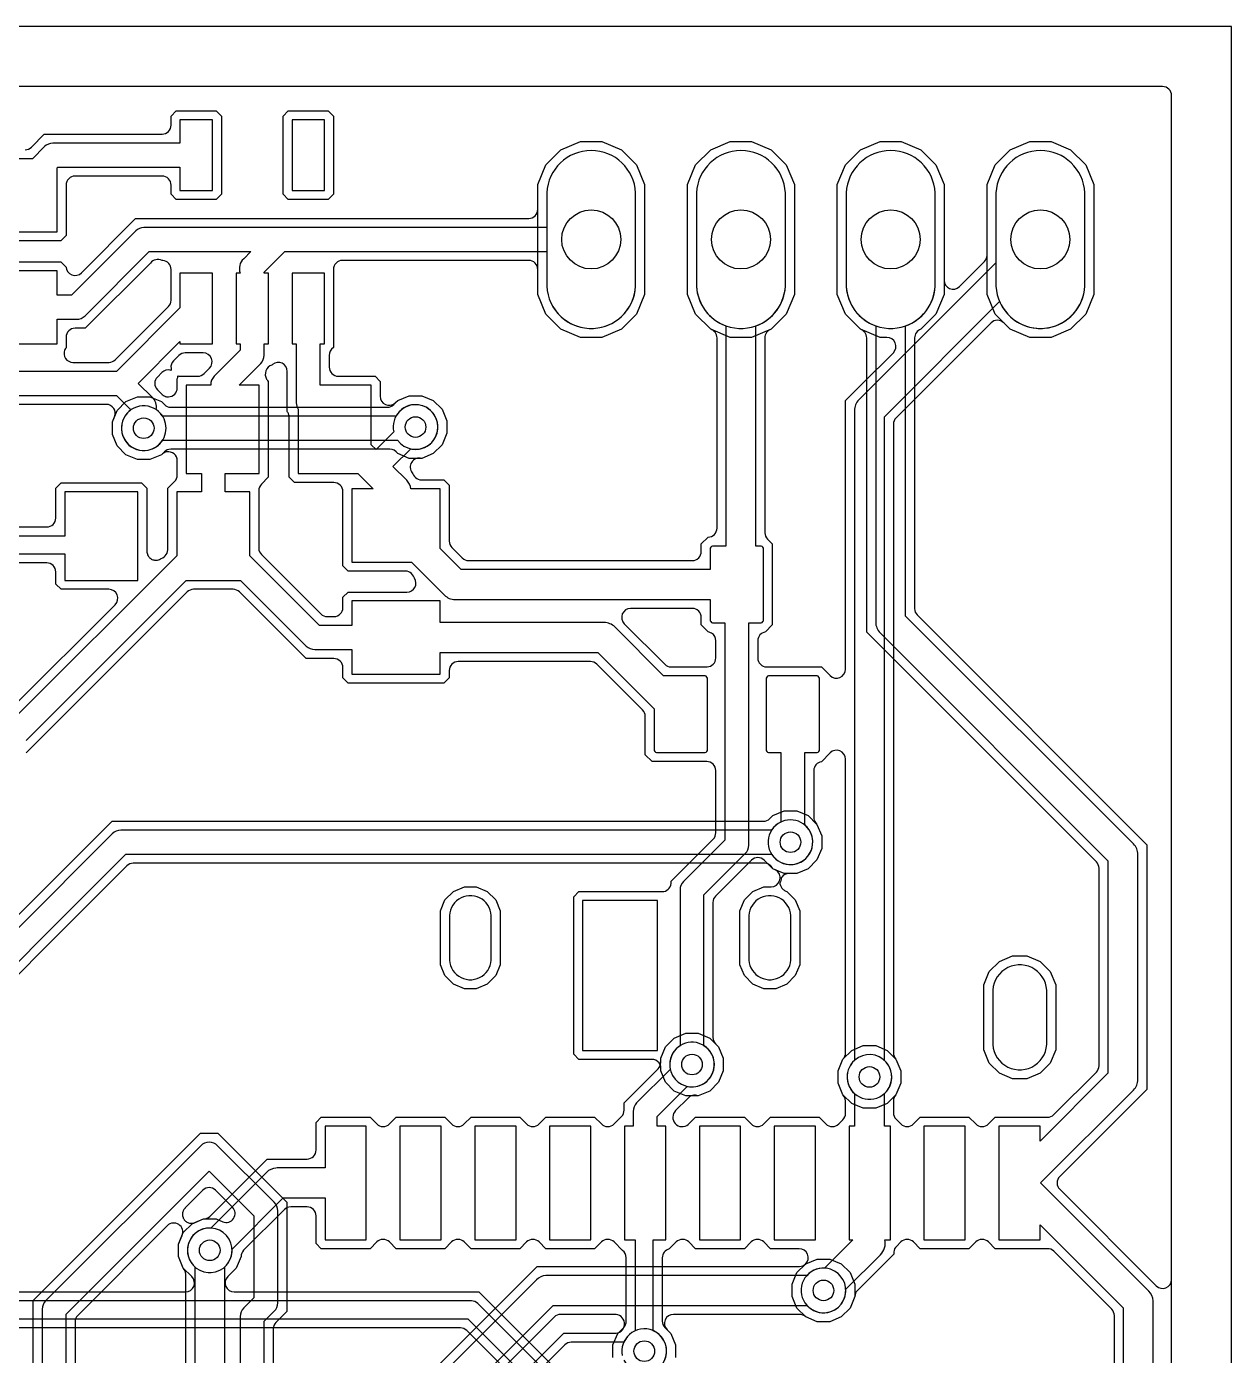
# Model space of a CAD drawing. Header units: millimetres. Extents: x 0 to 56, y 0 to 100.
# Drawn here: x 35.56 to 56, y 77.47 to 100 of the extents above; entities that cross this region are included whole.
import ezdxf

# ---------------------------------------------------------------- set-up
doc = ezdxf.new("R2010")
doc.units = ezdxf.units.MM

msp = doc.modelspace()

# ---------------------------------------------------------------- linework, layer by layer
at = {"layer": '16_copper'}
for points in [[(33.659, 78.545), (38.257, 78.545, 0.668184), (38.365, 78.805), (38.22, 78.949), (38.139, 79.144), (38.139, 79.356), (38.22, 79.551), (38.369, 79.7), (38.565, 79.781, 0.195014), (38.67, 79.825), (39.644, 80.798), (40.32, 80.798, 0.414214), (40.473, 80.951), (40.473, 81.418), (40.562, 81.507), (41.388, 81.507), (41.502, 81.393, 0.414218), (41.718, 81.393), (41.832, 81.507), (42.658, 81.507), (42.772, 81.393, 0.414218), (42.988, 81.393), (43.102, 81.507), (43.928, 81.507), (44.042, 81.393, 0.414218), (44.258, 81.393), (44.372, 81.507), (45.198, 81.507), (45.312, 81.393, 0.414218), (45.528, 81.393), (45.655, 81.52, 0.198912), (45.699, 81.628), (45.699, 81.752), (46.275, 82.328, 0.198912), (46.319, 82.435), (46.319, 82.506), (46.4, 82.701), (46.549, 82.85), (46.744, 82.931), (46.956, 82.931), (47.151, 82.85), (47.3, 82.701), (47.381, 82.506), (47.381, 82.294), (47.3, 82.099), (47.151, 81.95), (46.956, 81.869, 0.313898), (46.778, 81.825), (46.572, 81.619, 0.949963), (46.786, 81.382), (46.798, 81.393), (46.912, 81.507), (47.738, 81.507), (47.852, 81.393, 0.414218), (48.068, 81.393), (48.182, 81.507), (49.008, 81.507), (49.122, 81.393, 0.414218), (49.338, 81.393), (49.409, 81.464, 0.198912), (49.454, 81.572), (49.454, 81.783, 0.177828), (49.41, 81.889), (49.329, 82.084), (49.329, 82.296), (49.41, 82.491), (49.559, 82.64), (49.754, 82.721), (49.966, 82.721), (50.161, 82.64), (50.31, 82.491), (50.391, 82.296), (50.391, 82.084), (50.31, 81.889, 0.195009), (50.266, 81.783), (50.266, 81.582, 0.198909), (50.311, 81.474), (50.392, 81.393, 0.414218), (50.608, 81.393), (50.722, 81.507), (51.548, 81.507), (51.662, 81.393, 0.414218), (51.878, 81.393), (51.992, 81.507), (52.881, 81.507, 0.200158), (52.989, 81.551), (53.709, 82.271, 0.198912), (53.754, 82.378), (53.754, 85.729, 0.198912), (53.709, 85.836), (49.814, 89.732), (49.814, 94.721, 0.169164), (49.781, 94.816), (49.773, 94.824, 0.118729), (49.707, 94.868), (49.452, 95.123), (49.314, 95.456), (49.314, 97.324), (49.452, 97.657), (49.707, 97.912), (50.04, 98.05), (50.4, 98.05), (50.733, 97.912), (50.988, 97.657), (51.126, 97.324), (51.126, 95.456), (50.988, 95.123), (50.733, 94.868, 0.328582), (50.626, 94.721), (50.626, 90.131, 0.198912), (50.671, 90.024), (54.566, 86.128), (54.566, 81.979), (53.087, 80.5, 0.414214), (53.087, 80.284), (54.724, 78.648, 0.668179), (54.984, 78.756), (54.984, 98.832, 0.414214), (54.832, 98.984), (1.168, 98.984, 0.414214)], [(54.674, 4.121), (54.674, 78.377), (54.672, 78.396, 0.179039), (54.6, 78.557), (52.764, 80.392), (54.34, 81.967, 0.198912), (54.414, 82.147), (54.414, 85.96, 0.198912), (54.34, 86.14), (50.474, 90.005), (50.474, 94.925, 0.303468), (50.974, 95.599), (50.974, 97.181, 0.95208), (49.466, 97.181), (49.466, 95.599, 0.303468), (49.966, 94.925), (49.966, 89.9, 0.198912), (50.04, 89.72), (53.906, 85.855), (53.906, 82.252), (52.755, 81.101), (52.755, 81.355), (52.055, 81.355), (52.055, 79.43), (52.755, 79.43), (52.755, 79.683), (54.166, 78.272), (54.166, 75.283)], [(33.737, 83.25), (37.013, 86.526), (48.062, 86.526, 0.198912), (48.17, 86.57), (48.219, 86.62), (48.414, 86.701), (48.626, 86.701), (48.821, 86.62), (48.97, 86.471), (49.051, 86.276), (49.051, 86.064), (48.97, 85.869), (48.821, 85.72), (48.626, 85.639), (48.414, 85.639), (48.219, 85.72, 0.313894), (48.062, 85.814), (37.37, 85.814, 0.198912), (37.263, 85.77), (33.987, 82.494)], [(33.984, 82.706), (37.244, 85.967), (48.201, 85.967, 0.947182), (48.86, 86.338), (48.835, 86.381, 0.541741), (48.201, 86.373), (37.16, 86.373, 0.198912), (37.016, 86.314), (33.756, 83.053)], [(46.114, 77.168, 0.733182), (46.192, 77.886), (46.192, 79.43), (46.405, 79.43), (46.405, 81.355), (46.258, 81.355), (46.258, 81.521), (46.768, 82.03, 0.947182), (46.972, 82.759), (46.924, 82.772, 0.541739), (46.48, 82.318), (45.911, 81.749, 0.198912), (45.852, 81.605), (45.852, 81.355), (45.705, 81.355), (45.705, 79.43), (45.888, 79.43), (45.888, 77.886), (45.872, 77.88), (45.829, 77.855), (45.79, 77.825), (45.755, 77.79), (45.725, 77.751), (45.7, 77.708), (45.681, 77.662), (45.668, 77.614), (45.662, 77.565), (45.662, 77.515), (45.668, 77.466)], [(45.509, 77.434), (45.509, 77.646), (45.59, 77.841), (45.691, 77.941, 0.198912), (45.735, 78.049), (45.735, 79.125, 0.238404), (45.67, 79.249), (45.528, 79.391, 0.414218), (45.312, 79.391), (45.198, 79.277), (44.372, 79.277), (44.258, 79.391, 0.414218), (44.042, 79.391), (43.928, 79.277), (43.102, 79.277), (42.988, 79.391, 0.414218), (42.772, 79.391), (42.658, 79.277), (41.832, 79.277), (41.718, 79.391, 0.414218), (41.502, 79.391), (41.388, 79.277), (40.562, 79.277), (40.473, 79.366), (40.473, 79.833, 0.414214), (40.32, 79.986), (40.043, 79.986, 0.198912), (39.936, 79.941), (39.245, 79.25, 0.177828), (39.201, 79.145), (39.12, 78.949), (38.975, 78.805, 0.668184), (39.083, 78.545), (43.236, 78.545), (44.806, 76.975, 0.198912)], [(54.014, 75.588), (54.014, 78.146, 0.198912), (53.969, 78.253), (52.989, 79.233, 0.209411), (52.875, 79.277), (51.992, 79.277), (51.878, 79.391, 0.414218), (51.662, 79.391), (51.548, 79.277), (50.722, 79.277), (50.608, 79.391, 0.414222), (50.392, 79.391), (50.316, 79.315, 0.172358), (50.272, 79.223), (50.271, 79.207), (50.271, 79.187), (49.655, 78.57, 0.177828), (49.611, 78.465), (49.53, 78.269), (49.381, 78.12), (49.186, 78.039), (48.974, 78.039), (48.779, 78.12), (48.63, 78.269), (48.549, 78.464), (48.549, 78.676), (48.63, 78.871), (48.777, 79.017, 0.668184), (48.669, 79.277), (48.182, 79.277), (48.068, 79.391, 0.414218), (47.852, 79.391), (47.738, 79.277), (46.912, 79.277), (46.798, 79.391, 0.414218), (46.582, 79.391), (46.464, 79.273, 0.351762), (46.345, 79.125), (46.345, 78.049, 0.198912), (46.389, 77.941), (46.49, 77.841), (46.571, 77.646), (46.571, 77.434)], [(44.813, 76.753), (43.218, 78.348, 0.198912), (43.11, 78.392), (33.496, 78.392, 0.957229), (32.791, 78.118), (32.81, 78.072, 0.637026), (33.496, 78.088), (43.047, 78.088), (44.597, 76.537)], [(44.375, 76.544), (43.028, 77.891, 0.198912), (42.921, 77.935), (33.659, 77.935, 0.198912), (33.551, 77.891), (33.451, 77.79), (33.256, 77.709), (33.044, 77.709), (32.876, 77.779, 0.534512), (32.665, 77.639), (32.665, 77.134)]]:
    msp.add_lwpolyline(points, format="xyb", dxfattribs=at)
for points in [[(44.96, 94.73), (44.627, 94.868), (44.372, 95.123), (44.234, 95.456), (44.234, 97.324), (44.372, 97.657), (44.627, 97.912), (44.96, 98.05), (45.32, 98.05), (45.653, 97.912), (45.908, 97.657), (46.046, 97.324), (46.046, 95.456), (45.908, 95.123), (45.653, 94.868), (45.32, 94.73)], [(47.5, 94.73), (47.167, 94.868), (46.912, 95.123), (46.774, 95.456), (46.774, 97.324), (46.912, 97.657), (47.167, 97.912), (47.5, 98.05), (47.86, 98.05), (48.193, 97.912), (48.448, 97.657), (48.586, 97.324), (48.586, 95.456), (48.448, 95.123), (48.193, 94.868), (47.86, 94.73)], [(52.58, 94.73), (52.247, 94.868), (51.992, 95.123), (51.854, 95.456), (51.854, 97.324), (51.992, 97.657), (52.247, 97.912), (52.58, 98.05), (52.94, 98.05), (53.273, 97.912), (53.528, 97.657), (53.666, 97.324), (53.666, 95.456), (53.528, 95.123), (53.273, 94.868), (52.94, 94.73)], [(42.595, 81.355), (41.895, 81.355), (41.895, 79.43), (42.595, 79.43)], [(43.865, 81.355), (43.165, 81.355), (43.165, 79.43), (43.865, 79.43)], [(45.135, 81.355), (44.435, 81.355), (44.435, 79.43), (45.135, 79.43)], [(47.675, 81.355), (46.975, 81.355), (46.975, 79.43), (47.675, 79.43)], [(48.945, 81.355), (48.245, 81.355), (48.245, 79.43), (48.945, 79.43)], [(51.485, 81.355), (50.785, 81.355), (50.785, 79.43), (51.485, 79.43)]]:
    msp.add_lwpolyline(points, close=True, dxfattribs=at)
for points in [[(45.251, 94.889, 0.357806), (45.894, 95.599), (45.894, 97.181, 0.95208), (44.386, 97.181), (44.386, 95.599), (44.393, 95.525), (44.408, 95.453), (44.429, 95.382), (44.458, 95.313), (44.492, 95.248), (44.534, 95.186), (44.581, 95.129), (44.633, 95.077), (44.69, 95.03), (44.752, 94.988), (44.817, 94.954), (44.886, 94.925), (44.957, 94.904), (45.029, 94.889), (45.103, 94.882), (45.177, 94.882)], [(47.791, 94.889, 0.357806), (48.434, 95.599), (48.434, 97.181, 0.95208), (46.926, 97.181), (46.926, 95.599), (46.933, 95.525), (46.948, 95.453), (46.969, 95.382), (46.998, 95.313), (47.032, 95.248), (47.074, 95.186), (47.121, 95.129), (47.173, 95.077), (47.23, 95.03), (47.292, 94.988), (47.357, 94.954), (47.426, 94.925), (47.497, 94.904), (47.569, 94.889), (47.643, 94.882), (47.717, 94.882)], [(52.871, 94.889, 0.357806), (53.514, 95.599), (53.514, 97.181, 0.95208), (52.006, 97.181), (52.006, 95.599), (52.013, 95.525), (52.028, 95.453), (52.049, 95.382), (52.078, 95.313), (52.112, 95.248), (52.154, 95.186), (52.201, 95.129), (52.253, 95.077), (52.31, 95.03), (52.372, 94.988), (52.437, 94.954), (52.506, 94.925), (52.577, 94.904), (52.649, 94.889), (52.723, 94.882), (52.797, 94.882)], [(37.444, 92.659), (37.249, 92.74), (37.1, 92.889), (37.019, 93.084), (37.019, 93.296), (37.1, 93.491), (37.249, 93.64), (37.444, 93.721), (37.656, 93.721), (37.851, 93.64), (37.9, 93.59, 0.198912), (38.008, 93.546), (41.682, 93.546, 0.198912), (41.79, 93.59), (41.859, 93.66), (42.054, 93.741), (42.266, 93.741), (42.461, 93.66), (42.61, 93.511), (42.691, 93.316), (42.691, 93.104), (42.61, 92.909), (42.461, 92.76), (42.266, 92.679), (42.054, 92.679), (41.859, 92.76, 0.269586), (41.722, 92.834), (38.008, 92.834, 0.198912), (37.9, 92.79), (37.851, 92.74), (37.656, 92.659)], [(37.624, 92.818, 0.204748), (37.869, 92.987), (41.855, 92.987, 0.979212), (42.475, 93.421), (42.445, 93.46, 0.519359), (41.829, 93.393), (37.869, 93.393), (37.865, 93.401), (37.835, 93.44), (37.8, 93.475), (37.761, 93.505), (37.718, 93.53), (37.672, 93.549), (37.624, 93.562), (37.575, 93.568), (37.525, 93.568), (37.476, 93.562), (37.428, 93.549), (37.382, 93.53), (37.339, 93.505), (37.3, 93.475), (37.265, 93.44), (37.235, 93.401), (37.21, 93.358), (37.191, 93.312), (37.178, 93.264), (37.172, 93.215), (37.172, 93.165), (37.178, 93.116), (37.191, 93.068), (37.21, 93.022), (37.235, 92.979), (37.265, 92.94), (37.3, 92.905), (37.339, 92.875), (37.382, 92.85), (37.428, 92.831), (37.476, 92.818), (37.525, 92.812), (37.575, 92.812)], [(49.154, 78.198, 0.372017), (49.458, 78.589), (50.045, 79.175, 0.274258), (50.119, 79.43), (50.215, 79.43), (50.215, 81.355), (50.114, 81.355), (50.114, 81.909, 0.992389), (49.61, 82.475), (49.575, 82.44, 0.409745), (49.606, 81.909), (49.606, 81.355), (49.515, 81.355), (49.515, 79.43), (49.58, 79.43), (49.099, 78.948), (49.055, 78.948), (49.006, 78.942), (48.958, 78.929), (48.912, 78.91), (48.869, 78.885), (48.83, 78.855), (48.795, 78.82), (48.765, 78.781), (48.74, 78.738), (48.721, 78.692), (48.708, 78.644), (48.702, 78.595), (48.702, 78.545), (48.708, 78.496), (48.721, 78.448), (48.74, 78.402), (48.765, 78.359), (48.795, 78.32), (48.83, 78.285), (48.869, 78.255), (48.912, 78.23), (48.958, 78.211), (49.006, 78.198), (49.055, 78.192), (49.105, 78.192)], [(39.793, 80.644, 0.179039), (39.632, 80.572), (38.689, 79.628, 0.992387), (38.645, 78.872), (38.695, 78.872, 0.409744), (39.048, 79.269), (39.917, 80.138), (40.625, 80.138), (40.625, 79.43), (41.325, 79.43), (41.325, 81.355), (40.625, 81.355), (40.625, 80.646), (39.812, 80.646)]]:
    msp.add_lwpolyline(points, format="xyb", close=True, dxfattribs=at)
at = {"layer": '1_copper'}
for points in [[(54.984, 44.859), (54.984, 98.832, 0.414214), (54.832, 98.984), (34.285, 98.984, 0.668184)], [(35.536, 97.912, 0.198912), (35.644, 97.957), (35.863, 98.176), (37.86, 98.176, 0.414214), (38.013, 98.328), (38.013, 98.483), (38.102, 98.572), (38.778, 98.572), (38.867, 98.483), (38.867, 97.157), (38.778, 97.068), (38.102, 97.068), (38.013, 97.157), (38.013, 97.312, 0.414214), (37.86, 97.465), (36.385, 97.465, 0.414214), (36.232, 97.312), (36.232, 96.457), (36.143, 96.368), (34.517, 96.368)], [(34.58, 96.52), (36.08, 96.52), (36.08, 97.603), (36.094, 97.617), (38.165, 97.617), (38.165, 97.22), (38.715, 97.22), (38.715, 98.42), (38.165, 98.42), (38.165, 98.023), (36.01, 98.023, 0.198912), (35.866, 97.964), (35.663, 97.76), (34.926, 97.76)], [(34.517, 96.012), (36.143, 96.012), (36.233, 95.922, 0.642137), (36.493, 95.825), (37.413, 96.746), (44.081, 96.746, 0.414214), (44.234, 96.898), (44.234, 97.324), (44.372, 97.657), (44.627, 97.912), (44.96, 98.05), (45.32, 98.05), (45.653, 97.912), (45.908, 97.657), (46.046, 97.324), (46.046, 95.456), (45.908, 95.123), (45.653, 94.868), (45.32, 94.73), (44.96, 94.73), (44.627, 94.868), (44.372, 95.123), (44.234, 95.456), (44.234, 95.882, 0.414214), (44.081, 96.034), (40.92, 96.034, 0.414214), (40.767, 95.882), (40.767, 94.557, 0.263965), (40.696, 94.422), (40.696, 94.225, 0.414214), (40.848, 94.072), (41.473, 94.072), (41.562, 93.983), (41.562, 93.731, 0.631693), (41.811, 93.612), (41.823, 93.623), (41.859, 93.66), (42.054, 93.741), (42.266, 93.741), (42.461, 93.66), (42.61, 93.511), (42.691, 93.316), (42.691, 93.104), (42.61, 92.909), (42.461, 92.76), (42.266, 92.679, 0.730728), (42.105, 92.431), (42.115, 92.419, 0.339428), (42.285, 92.312), (42.643, 92.312), (42.732, 92.223), (42.732, 91.275, 0.198912), (42.777, 91.168), (42.954, 90.991, 0.198912), (43.061, 90.946), (46.855, 90.946, 0.414214), (47.008, 91.099), (47.008, 91.227), (47.123, 91.343, 0.409866), (47.274, 91.495), (47.274, 94.721, 0.169164), (47.241, 94.816), (47.233, 94.824, 0.118729), (47.167, 94.868), (46.912, 95.123), (46.774, 95.456), (46.774, 97.324), (46.912, 97.657), (47.167, 97.912), (47.5, 98.05), (47.86, 98.05), (48.193, 97.912), (48.448, 97.657), (48.586, 97.324), (48.586, 95.456), (48.448, 95.123), (48.193, 94.868, 0.328582), (48.086, 94.721), (48.086, 91.416, 0.198912), (48.131, 91.308), (48.212, 91.227), (48.212, 89.853), (48.094, 89.735, 0.369153), (47.966, 89.585), (47.966, 89.295, 0.414214), (48.118, 89.142), (49.047, 89.142), (49.193, 88.996, 0.668179), (49.454, 89.103), (49.454, 93.658), (49.736, 93.941), (50.265, 94.469, 0.668179), (50.157, 94.73), (50.04, 94.73), (49.707, 94.868), (49.452, 95.123), (49.314, 95.456), (49.314, 97.324), (49.452, 97.657), (49.707, 97.912), (50.04, 98.05), (50.4, 98.05), (50.733, 97.912), (50.988, 97.657), (51.126, 97.324), (51.126, 95.699, 0.668179), (51.387, 95.591), (51.809, 96.014, 0.198912), (51.854, 96.121), (51.854, 97.324), (51.992, 97.657), (52.247, 97.912), (52.58, 98.05), (52.94, 98.05), (53.273, 97.912), (53.528, 97.657), (53.666, 97.324), (53.666, 95.456), (53.528, 95.123), (53.273, 94.868), (52.94, 94.73), (52.58, 94.73), (52.247, 94.868), (52.137, 94.977, 0.414218), (51.922, 94.977), (50.311, 93.366, 0.198912), (50.266, 93.259), (50.266, 82.597, 0.177828), (50.31, 82.491), (50.391, 82.296), (50.391, 82.084), (50.31, 81.889), (50.161, 81.74), (49.966, 81.659), (49.754, 81.659), (49.559, 81.74), (49.41, 81.889), (49.329, 82.084), (49.329, 82.296), (49.41, 82.491, 0.195009), (49.454, 82.597), (49.454, 87.577, 0.668179), (49.193, 87.684), (49.044, 87.535, 0.369147), (48.916, 87.385), (48.916, 86.588, 0.069503), (48.921, 86.546), (48.925, 86.537, 0.119552), (48.97, 86.471), (49.051, 86.276), (49.051, 86.064), (48.97, 85.869), (48.821, 85.72), (48.626, 85.639), (48.492, 85.639, 0.233534), (48.372, 85.579), (48.363, 85.568, -0.139216), (48.34, 85.477), (48.342, 85.463, 0.18036), (48.394, 85.37), (48.406, 85.362, 0.084918), (48.458, 85.336), (48.601, 85.193), (48.678, 85.007), (48.678, 84.093), (48.601, 83.907), (48.458, 83.764), (48.271, 83.686), (48.069, 83.686), (47.882, 83.764), (47.739, 83.907), (47.662, 84.093), (47.662, 85.007), (47.739, 85.193), (47.882, 85.336), (48.069, 85.414), (48.193, 85.414, 0.7003), (48.291, 85.683), (48.279, 85.691, 0.095921), (48.219, 85.72), (48.074, 85.866, 0.414218), (47.858, 85.866), (47.25, 85.257, 0.198912), (47.206, 85.15), (47.206, 82.858, 0.198912), (47.25, 82.75), (47.3, 82.701), (47.381, 82.506), (47.381, 82.294), (47.3, 82.099), (47.151, 81.95), (46.956, 81.869), (46.744, 81.869), (46.549, 81.95), (46.4, 82.099), (46.319, 82.294, 0.492971), (46.167, 82.488), (44.932, 82.488), (44.843, 82.577), (44.843, 85.243), (44.932, 85.332), (46.342, 85.332, 0.384459), (46.494, 85.469), (46.494, 85.485), (46.494, 85.507), (47.21, 86.223, 0.198912), (47.254, 86.33), (47.254, 87.385, 0.414214), (47.102, 87.538), (46.173, 87.538), (46.058, 87.653), (46.058, 88.305, 0.198912), (46.013, 88.412), (45.236, 89.189, 0.198912), (45.129, 89.234), (42.885, 89.234, 0.414214), (42.732, 89.081), (42.732, 88.957), (42.643, 88.868), (41.017, 88.868), (40.928, 88.957), (40.928, 89.132, 0.414214), (40.775, 89.284), (40.303, 89.284), (39.174, 90.413, 0.198912), (39.066, 90.458), (38.394, 90.458, 0.198912), (38.286, 90.413), (35.557, 87.684)], [(35.554, 87.896), (38.267, 90.61), (39.193, 90.61), (40.306, 89.496, 0.198912), (40.45, 89.437), (41.08, 89.437), (41.08, 89.02), (42.58, 89.02), (42.58, 89.386), (45.255, 89.386), (46.21, 88.431), (46.21, 87.726), (46.217, 87.71), (46.23, 87.697), (46.246, 87.69), (47.074, 87.69), (47.09, 87.697), (47.103, 87.71), (47.11, 87.726), (47.11, 88.954), (47.103, 88.97), (47.09, 88.983), (47.074, 88.99), (46.369, 88.99), (45.54, 89.82, 0.198912), (45.36, 89.894), (42.58, 89.894), (42.58, 90.26), (41.08, 90.26), (41.08, 89.843), (40.534, 89.843), (39.35, 91.027), (39.35, 92.11), (38.933, 92.11), (38.933, 92.42), (39.51, 92.42), (39.51, 93.92), (39.167, 93.92), (39.534, 94.286, 0.198912), (39.593, 94.43), (39.593, 94.62), (39.665, 94.62), (39.665, 95.82), (39.593, 95.82), (39.593, 95.836), (39.944, 96.187), (44.386, 96.187), (44.386, 95.599, 0.95208), (45.894, 95.599), (45.894, 97.181, 0.95208), (44.386, 97.181), (44.386, 96.593), (37.56, 96.593), (37.55, 96.592, 0.185976), (37.416, 96.534), (36.326, 95.443), (36.08, 95.443), (36.08, 95.86), (34.58, 95.86)], [(34.58, 94.62), (36.08, 94.62), (36.08, 95.037), (36.41, 95.037, 0.198912), (36.554, 95.096), (37.644, 96.187), (39.369, 96.187), (39.246, 96.064, 0.321189), (39.187, 95.82), (39.115, 95.82), (39.115, 94.62), (39.187, 94.62), (39.187, 94.514), (38.746, 94.074, 0.211724), (38.687, 93.92), (38.27, 93.92), (38.27, 92.42), (38.527, 92.42), (38.527, 92.11), (38.11, 92.11), (38.11, 91.027), (35.326, 88.243)], [(34.624, 93.747), (37.086, 93.747), (37.333, 93.5, 0.988934), (37.761, 92.875), (37.8, 92.905, 0.453094), (37.8, 93.475), (37.761, 93.505, 0.278008), (37.694, 93.714), (37.457, 93.95), (38.165, 94.658), (38.165, 94.62), (38.715, 94.62), (38.715, 95.82), (38.165, 95.82), (38.165, 95.232), (37.086, 94.153), (34.624, 94.153)], [(35.429, 91.515), (35.905, 91.515, 0.414214), (36.058, 91.667), (36.058, 92.173), (36.147, 92.262), (37.513, 92.262), (37.602, 92.173), (37.602, 91.103), (37.603, 91.101), (37.602, 91.099), (37.604, 91.086), (37.606, 91.073), (37.606, 91.071), (37.606, 91.069), (37.611, 91.056), (37.615, 91.043), (37.616, 91.041), (37.616, 91.04), (37.623, 91.028), (37.63, 91.016), (37.631, 91.015), (37.632, 91.013), (37.641, 91.003), (37.65, 90.993), (37.651, 90.992), (37.653, 90.99), (37.663, 90.982), (37.674, 90.974), (37.676, 90.973), (37.677, 90.972), (37.69, 90.966), (37.702, 90.96), (37.704, 90.96), (37.705, 90.959), (37.719, 90.956), (37.732, 90.953), (37.734, 90.952), (37.735, 90.952), (37.749, 90.952), (37.762, 90.951), (37.764, 90.951, 0.12736), (37.837, 90.975), (37.848, 90.983, 0.344125), (37.958, 91.154), (37.958, 92.173), (38.073, 92.288, 0.198912), (38.118, 92.396), (38.118, 92.639, 0.463074), (37.94, 92.789), (37.927, 92.787, 0.134183), (37.851, 92.74), (37.656, 92.659), (37.444, 92.659), (37.249, 92.74), (37.1, 92.889), (37.019, 93.084), (37.019, 93.296), (37.056, 93.384, 0.534512), (36.915, 93.594), (34.75, 93.594, 0.198912)], [(35.307, 88.44), (37.065, 90.197, 0.668179), (36.957, 90.458), (36.147, 90.458), (36.058, 90.547), (36.058, 90.753, 0.414214), (35.905, 90.905), (35.429, 90.905, 0.198912)], [(35.674, 75.03), (35.674, 78.397), (38.513, 81.236), (38.807, 81.236), (39.976, 80.067), (39.976, 78.213), (39.79, 78.027, 0.198912), (39.746, 77.92), (39.746, 69.568, 0.198912)], [(39.593, 69.429), (39.593, 78.046), (39.764, 78.216, 0.198912), (39.823, 78.36), (39.823, 79.92, 0.198912), (39.764, 80.064), (38.804, 81.024, 0.414214), (38.516, 81.024), (35.886, 78.394, 0.198912), (35.827, 78.25), (35.827, 74.904)], [(36.233, 74.82), (36.233, 78.166), (38.66, 80.593), (39.417, 79.836), (39.417, 78.444), (39.246, 78.274, 0.198912), (39.187, 78.13), (39.187, 69.429)], [(38.264, 72.421), (38.264, 78.843, 0.177828), (38.22, 78.949), (38.139, 79.144), (38.139, 79.356), (38.2, 79.503, 0.820692), (37.952, 79.669), (36.43, 78.147, 0.198912), (36.386, 78.04), (36.386, 74.673)], [(38.924, 72.19), (38.924, 78.969, 0.992389), (38.42, 79.535), (38.385, 79.5, 0.409745), (38.416, 78.969), (38.416, 72.295)], [(40.164, 74.918), (44.222, 78.976), (48.673, 78.976, 0.177828), (48.779, 79.02), (48.974, 79.101), (49.186, 79.101), (49.381, 79.02), (49.53, 78.871), (49.611, 78.676), (49.611, 78.464), (49.53, 78.269), (49.381, 78.12), (49.186, 78.039), (48.974, 78.039), (48.779, 78.12, 0.195009), (48.673, 78.164), (46.535, 78.164, 0.668184), (46.427, 77.903), (46.49, 77.841), (46.571, 77.646), (46.571, 77.434)], [(43.245, 76.416), (44.674, 77.845), (45.531, 77.845, 0.990707), (45.561, 78.163), (45.545, 78.164), (44.621, 78.164, 0.186451), (44.514, 78.119), (41.021, 74.626, 0.198912)], [(45.694, 77.388, 0.957229), (46.399, 77.662), (46.38, 77.708, 0.637026), (45.694, 77.692), (44.8, 77.692, 0.198912), (44.692, 77.648), (43.442, 76.398, 0.414214)]]:
    msp.add_lwpolyline(points, format="xyb", dxfattribs=at)
for points in [[(40.002, 97.068), (39.913, 97.157), (39.913, 98.483), (40.002, 98.572), (40.678, 98.572), (40.767, 98.483), (40.767, 97.157), (40.678, 97.068)], [(40.615, 98.42), (40.065, 98.42), (40.065, 97.22), (40.615, 97.22)], [(42.989, 83.686), (42.802, 83.764), (42.659, 83.907), (42.582, 84.093), (42.582, 85.007), (42.659, 85.193), (42.802, 85.336), (42.989, 85.414), (43.191, 85.414), (43.378, 85.336), (43.521, 85.193), (43.598, 85.007), (43.598, 84.093), (43.521, 83.907), (43.378, 83.764), (43.191, 83.686)], [(43.16, 83.845), (43.205, 83.857), (43.248, 83.875), (43.288, 83.898), (43.325, 83.926), (43.358, 83.959), (43.386, 83.996), (43.41, 84.037), (43.427, 84.08), (43.44, 84.125), (43.446, 84.171), (43.446, 84.929), (43.44, 84.975), (43.427, 85.02), (43.41, 85.063), (43.386, 85.104), (43.358, 85.141), (43.325, 85.174), (43.288, 85.202), (43.248, 85.225), (43.205, 85.243), (43.16, 85.255), (43.113, 85.261), (43.067, 85.261), (43.02, 85.255), (42.975, 85.243), (42.932, 85.225), (42.892, 85.202), (42.855, 85.174), (42.822, 85.141), (42.794, 85.104), (42.77, 85.063), (42.753, 85.02), (42.74, 84.975), (42.734, 84.929), (42.734, 84.171), (42.74, 84.125), (42.753, 84.08), (42.77, 84.037), (42.794, 83.996), (42.822, 83.959), (42.855, 83.926), (42.892, 83.898), (42.932, 83.875), (42.975, 83.857), (43.02, 83.845), (43.067, 83.839), (43.113, 83.839)], [(46.265, 85.18), (44.995, 85.18), (44.995, 82.64), (46.265, 82.64)], [(48.24, 83.845), (48.285, 83.857), (48.328, 83.875), (48.368, 83.898), (48.405, 83.926), (48.438, 83.959), (48.466, 83.996), (48.49, 84.037), (48.507, 84.08), (48.52, 84.125), (48.526, 84.171), (48.526, 84.929), (48.52, 84.975), (48.507, 85.02), (48.49, 85.063), (48.466, 85.104), (48.438, 85.141), (48.405, 85.174), (48.368, 85.202), (48.328, 85.225), (48.285, 85.243), (48.24, 85.255), (48.193, 85.261), (48.147, 85.261), (48.1, 85.255), (48.055, 85.243), (48.012, 85.225), (47.972, 85.202), (47.935, 85.174), (47.902, 85.141), (47.874, 85.104), (47.85, 85.063), (47.833, 85.02), (47.82, 84.975), (47.814, 84.929), (47.814, 84.171), (47.82, 84.125), (47.833, 84.08), (47.85, 84.037), (47.874, 83.996), (47.902, 83.959), (47.935, 83.926), (47.972, 83.898), (48.012, 83.875), (48.055, 83.857), (48.1, 83.845), (48.147, 83.839), (48.193, 83.839)], [(52.289, 82.159), (52.065, 82.251), (51.893, 82.423), (51.8, 82.647), (51.8, 83.753), (51.893, 83.977), (52.065, 84.149), (52.289, 84.241), (52.531, 84.241), (52.755, 84.149), (52.927, 83.977), (53.02, 83.753), (53.02, 82.647), (52.927, 82.423), (52.755, 82.251), (52.531, 82.159)], [(52.499, 82.319), (52.557, 82.334), (52.613, 82.357), (52.665, 82.387), (52.712, 82.424), (52.754, 82.466), (52.791, 82.514), (52.821, 82.566), (52.844, 82.621), (52.859, 82.679), (52.867, 82.738), (52.867, 83.662), (52.859, 83.721), (52.844, 83.779), (52.821, 83.834), (52.791, 83.886), (52.754, 83.934), (52.712, 83.976), (52.665, 84.013), (52.613, 84.043), (52.557, 84.066), (52.499, 84.081), (52.44, 84.089), (52.38, 84.089), (52.321, 84.081), (52.263, 84.066), (52.207, 84.043), (52.155, 84.013), (52.108, 83.976), (52.066, 83.934), (52.029, 83.886), (51.999, 83.834), (51.976, 83.779), (51.961, 83.721), (51.953, 83.662), (51.953, 82.738), (51.961, 82.679), (51.976, 82.621), (51.999, 82.566), (52.029, 82.514), (52.066, 82.466), (52.108, 82.424), (52.155, 82.387), (52.207, 82.357), (52.263, 82.334), (52.321, 82.319), (52.38, 82.311), (52.44, 82.311)]]:
    msp.add_lwpolyline(points, close=True, dxfattribs=at)
for points in [[(41.08, 92.16), (41.08, 90.92), (42.091, 90.92), (42.65, 90.36, 0.198912), (42.83, 90.286), (47.16, 90.286), (47.16, 89.926), (47.167, 89.91), (47.18, 89.897), (47.196, 89.89), (47.407, 89.89), (47.407, 86.204), (46.706, 85.504, 0.198912), (46.647, 85.36), (46.647, 82.719, 0.947182), (47.018, 82.06), (47.061, 82.085, 0.541741), (47.053, 82.719), (47.053, 85.276), (47.754, 85.976, 0.198912), (47.813, 86.12), (47.813, 89.89), (48.024, 89.89), (48.04, 89.897), (48.053, 89.91), (48.06, 89.926), (48.06, 91.154), (48.053, 91.17), (48.04, 91.183), (48.024, 91.19), (47.934, 91.19), (47.934, 94.925, 0.303468), (48.434, 95.599), (48.434, 97.181, 0.95208), (46.926, 97.181), (46.926, 95.599, 0.303468), (47.426, 94.925), (47.426, 91.19), (47.196, 91.19), (47.18, 91.183), (47.167, 91.17), (47.16, 91.154), (47.16, 90.794), (42.935, 90.794), (42.58, 91.149), (42.58, 92.16), (42.082, 92.16, 0.16825), (42.01, 92.31), (41.778, 92.541), (42.078, 92.84, 0.947182), (42.282, 93.569), (42.234, 93.582, 0.541739), (41.79, 93.128), (41.491, 92.828), (41.41, 92.909), (41.41, 93.92), (40.543, 93.92), (40.543, 94.62), (40.615, 94.62), (40.615, 95.82), (40.065, 95.82), (40.065, 94.62), (40.137, 94.62), (40.137, 93.62, 0.144743), (40.17, 93.51), (40.17, 92.42), (41.181, 92.42), (41.441, 92.16)], [(50.331, 94.889, 0.357806), (50.974, 95.599), (50.974, 97.181, 0.95208), (49.466, 97.181), (49.466, 95.599), (49.473, 95.525), (49.488, 95.453), (49.509, 95.382), (49.538, 95.313), (49.572, 95.248), (49.614, 95.186), (49.661, 95.129), (49.713, 95.077), (49.77, 95.03), (49.832, 94.988), (49.897, 94.954), (49.966, 94.925), (50.037, 94.904), (50.109, 94.889), (50.183, 94.882), (50.257, 94.882)], [(49.934, 81.818, 0.616556), (50.114, 82.471), (50.114, 93.385), (52.067, 95.338, 0.794834), (53.514, 95.599), (53.514, 97.181, 0.95208), (52.006, 97.181), (52.006, 95.995), (49.68, 93.67, 0.198912), (49.606, 93.49), (49.606, 82.471), (49.575, 82.44), (49.545, 82.401), (49.52, 82.358), (49.501, 82.312), (49.488, 82.264), (49.482, 82.215), (49.482, 82.165), (49.488, 82.116), (49.501, 82.068), (49.52, 82.022), (49.545, 81.979), (49.575, 81.94), (49.61, 81.905), (49.649, 81.875), (49.692, 81.85), (49.738, 81.831), (49.786, 81.818), (49.835, 81.812), (49.885, 81.812)], [(36.965, 94.306, 0.189183), (37.067, 94.35), (37.968, 95.251, 0.198912), (38.013, 95.359), (38.013, 95.882, 0.384459), (37.876, 96.034), (37.86, 96.034, 0.341904), (37.663, 95.99), (36.557, 94.884), (36.385, 94.884, 0.414214), (36.232, 94.732), (36.232, 94.555, 0.048279), (36.214, 94.526), (36.208, 94.515, 0.530513), (36.349, 94.306), (36.96, 94.306)], [(37.971, 93.721, 0.403268), (38.118, 93.873), (38.118, 94.027, 0.073476), (38.131, 94.077), (38.144, 94.074, 0.031922), (38.163, 94.072), (38.466, 94.072, 0.198912), (38.574, 94.117), (38.664, 94.207, 0.668179), (38.557, 94.468), (38.254, 94.468, 0.198909), (38.146, 94.423), (38.056, 94.333, 0.235187), (38.013, 94.204), (38.015, 94.19, -0.00896), (38.015, 94.171), (38.001, 94.174, 0.262577), (37.857, 94.134), (37.781, 94.058, 0.414205), (37.781, 93.842), (37.857, 93.766), (37.859, 93.764), (37.86, 93.763), (37.871, 93.755), (37.881, 93.746), (37.883, 93.745), (37.885, 93.744), (37.897, 93.738), (37.909, 93.732), (37.91, 93.731), (37.912, 93.73), (37.925, 93.727), (37.938, 93.723), (37.94, 93.723), (37.942, 93.723), (37.955, 93.722), (37.969, 93.721)], [(40.779, 89.996, 0.406906), (40.928, 90.148), (40.928, 90.323), (41.017, 90.412), (42.015, 90.412, 0.592411), (42.143, 90.646), (42.136, 90.658, 0.344124), (41.965, 90.768), (41.017, 90.768), (40.928, 90.857), (40.928, 92.115, 0.414214), (40.775, 92.268), (40.107, 92.268), (40.018, 92.357), (40.018, 93.376, 0.069503), (40.012, 93.418), (40.008, 93.427, 0.071134), (39.984, 93.471), (39.984, 94.154, 0.631683), (39.736, 94.272), (39.724, 94.261, 0.479829), (39.635, 94.021), (39.641, 94.011, 0.048503), (39.662, 93.983), (39.662, 92.357), (39.547, 92.242, 0.198912), (39.502, 92.134), (39.502, 91.154, 0.198912), (39.547, 91.046), (40.553, 90.04, 0.198912), (40.66, 89.996), (40.775, 89.996)], [(37.45, 92.11), (36.21, 92.11), (36.21, 91.362), (35.266, 91.362, 0.957229), (34.561, 91.088), (34.58, 91.042, 0.637026), (35.266, 91.058), (36.21, 91.058), (36.21, 90.61), (37.45, 90.61)], [(47.106, 89.143, 0.406906), (47.254, 89.295), (47.254, 89.585, 0.258806), (47.183, 89.715), (47.179, 89.716, 0.083021), (47.125, 89.736), (47.008, 89.853), (47.008, 89.981, 0.414214), (46.855, 90.134), (45.809, 90.134, 0.668179), (45.701, 89.873), (46.388, 89.187, 0.198912), (46.495, 89.142), (47.102, 89.142)], [(48.594, 85.798, 0.629585), (48.763, 86.46), (48.763, 87.69), (48.974, 87.69), (48.99, 87.697), (49.003, 87.71), (49.01, 87.726), (49.01, 88.954), (49.003, 88.97), (48.99, 88.983), (48.974, 88.99), (48.146, 88.99), (48.13, 88.983), (48.117, 88.97), (48.11, 88.954), (48.11, 87.726), (48.117, 87.71), (48.13, 87.697), (48.146, 87.69), (48.357, 87.69), (48.357, 86.512), (48.352, 86.51), (48.309, 86.485), (48.27, 86.455), (48.235, 86.42), (48.205, 86.381), (48.18, 86.338), (48.161, 86.292), (48.148, 86.244), (48.142, 86.195), (48.142, 86.145), (48.148, 86.096), (48.161, 86.048), (48.18, 86.002), (48.205, 85.959), (48.235, 85.92), (48.27, 85.885), (48.309, 85.855), (48.352, 85.83), (48.398, 85.811), (48.446, 85.798), (48.495, 85.792), (48.545, 85.792)], [(38.371, 79.709, 0.07802), (38.417, 79.72), (38.564, 79.781), (38.776, 79.781), (38.889, 79.734, 0.82068), (39.055, 79.982), (38.768, 80.269, 0.414214), (38.552, 80.269), (38.251, 79.968), (38.25, 79.967), (38.25, 79.967), (38.241, 79.955), (38.232, 79.944), (38.231, 79.943), (38.23, 79.943), (38.224, 79.93), (38.217, 79.917), (38.217, 79.916), (38.217, 79.915), (38.213, 79.901), (38.209, 79.887), (38.209, 79.886), (38.208, 79.885), (38.208, 79.871), (38.206, 79.857), (38.207, 79.856), (38.206, 79.855), (38.209, 79.84), (38.21, 79.826), (38.211, 79.825), (38.211, 79.824), (38.216, 79.81), (38.22, 79.797), (38.221, 79.796), (38.221, 79.795), (38.229, 79.783), (38.236, 79.77), (38.237, 79.77), (38.237, 79.769), (38.247, 79.758), (38.257, 79.747), (38.257, 79.747), (38.258, 79.746), (38.27, 79.738), (38.281, 79.729), (38.282, 79.729), (38.283, 79.728), (38.296, 79.722), (38.309, 79.716), (38.31, 79.716), (38.311, 79.716), (38.325, 79.712), (38.339, 79.709), (38.34, 79.709), (38.341, 79.709), (38.356, 79.709), (38.37, 79.708)], [(44.371, 78.822, 0.179039), (44.21, 78.75), (40.39, 74.93, 0.198912), (40.316, 74.75), (40.316, 62.851, 0.992389), (40.82, 62.285), (40.855, 62.32, 0.409745), (40.824, 62.851), (40.824, 74.645), (44.495, 78.316), (48.799, 78.316, 0.992389), (49.365, 78.82), (49.33, 78.855, 0.409745), (48.799, 78.824), (44.39, 78.824)]]:
    msp.add_lwpolyline(points, format="xyb", close=True, dxfattribs=at)
at = {"layer": 'drills_PTH'}
for centre in [(45.14, 96.39), (47.68, 96.39), (50.22, 96.39), (52.76, 96.39)]:
    msp.add_circle(centre, 0.5, dxfattribs=at)
at = {"layer": 'drills_via_1_16'}
for centre in [(37.55, 93.19), (42.16, 93.21), (48.52, 86.17), (46.85, 82.4), (49.86, 82.19), (38.67, 79.25), (49.08, 78.57), (46.04, 77.54)]:
    msp.add_circle(centre, 0.175, dxfattribs=at)
at = {"layer": 'outline'}
msp.add_lwpolyline([(0, 0), (56, 0), (56, 100), (0, 100), (0, 0)], close=True, dxfattribs=at)

doc.saveas('drawing.dxf')
